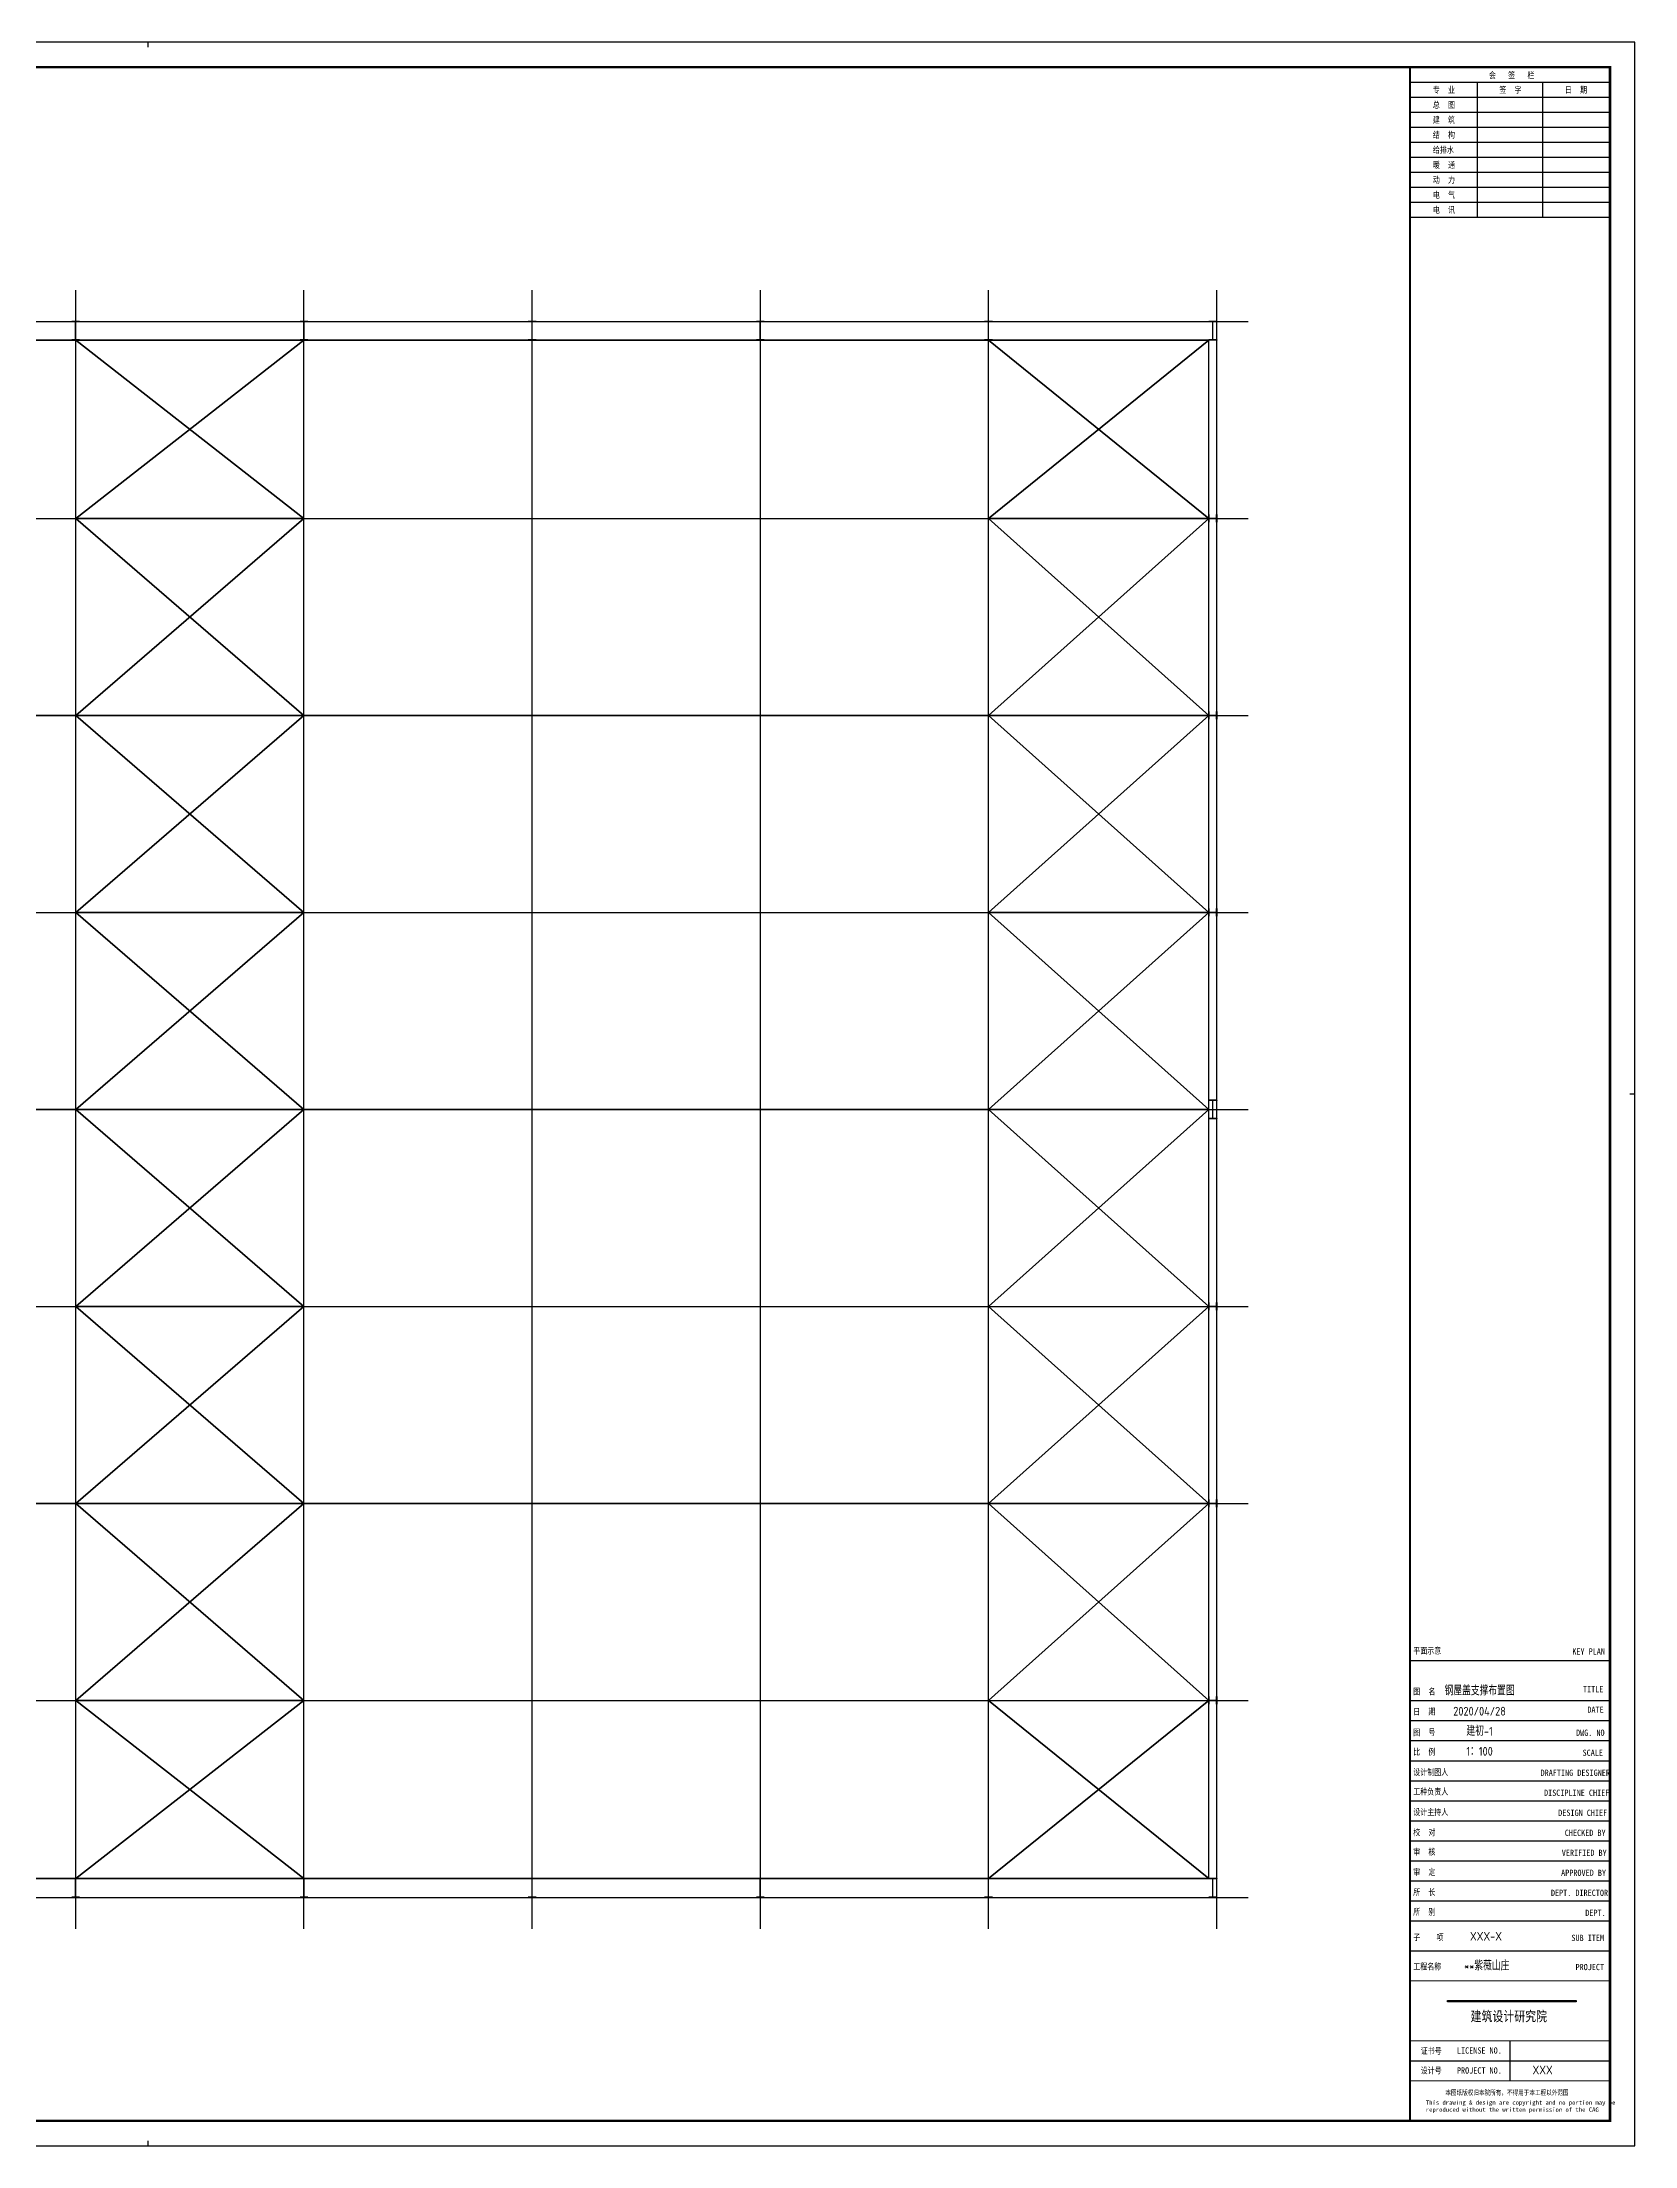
# Model space of a CAD drawing. Extents: x -9001 to 151288, y 75886 to 362543.
# Drawn here: x 100335 to 151288, y 222992 to 290272 of the extents above; entities that cross this region are included whole.
import ezdxf
from ezdxf.enums import TextEntityAlignment as Align

# ---------------------------------------------------------------- set-up
doc = ezdxf.new("R2010")
doc.units = 0
doc.header["$LTSCALE"] = 1000
doc.header["$MEASUREMENT"] = 0
doc.layers.add('DOTE', color=1, linetype='Continuous')
doc.layers.add('PUB_TITLE', color=4, linetype='Continuous')
doc.styles.get("Standard").update_dxf_attribs({"font": 'gbenor.shx', "bigfont": 'gbcbig.shx'})
doc.styles.add('图框', font='')
doc.styles.get('图框').set_extended_font_data('SimSun')

# ---------------------------------------------------------------- blocks, each defined once
blk = doc.blocks.new('$titleblk$00000167')
blk.add_hatch(color=256).paths.add_polyline_path([(-74.91, 58.12), (-74.91, 57.66), (-23.44, 57.66), (-23.44, 58.12)])
for p, q in [((-594.5, 839), (-594.5, 841)), ((-90, 825), (-10, 825)), ((-63, 771), (-63, 825)), ((-37, 825), (-37, 771)), ((-90, 819), (-10, 819)), ((-90, 813), (-10, 813)), ((-90, 807), (-10, 807)), ((-90, 801), (-10, 801)), ((-90, 795), (-10, 795)), ((-90, 789), (-10, 789)), ((-90, 783), (-10, 783)), ((-90, 777), (-10, 777)), ((-90, 771), (-10, 771)), ((0, 420.5), (-2, 420.5)), ((-90, 194), (-10, 194)), ((-90, 194), (-10, 194)), ((-90, 178), (-10, 178)), ((-90, 170), (-10, 170)), ((-90, 162), (-10, 162)), ((-90, 154), (-10, 154)), ((-90, 146), (-10, 146)), ((-90, 138), (-10, 138)), ((-90, 130), (-10, 130)), ((-90, 122), (-10, 122)), ((-90, 114), (-10, 114)), ((-90, 106), (-10, 106)), ((-90, 98), (-10, 98)), ((-90, 90), (-10, 90)), ((-90, 78), (-10, 78)), ((-90, 34), (-10, 34)), ((-50, 42), (-50, 26)), ((-594.5, 0), (-594.5, 2))]:
    blk.add_line(p, q)
for points in [[(-1189, 0), (0, 0), (0, 841), (-1189, 841)], [(-74.91, 58.12), (-23.44, 58.12), (-23.44, 57.66), (-74.91, 57.66)]]:
    blk.add_lwpolyline(points, close=True)
at = {"const_width": 1}
blk.add_lwpolyline([(-1164, 10), (-10, 10), (-10, 831), (-1164, 831)], close=True, dxfattribs=at)
for points, const_width in [([(-90, 831), (-90, 10)], 0.8), ([(-90, 831), (-90, 766.99)], 0.8), ([(-10, 766.99), (-10, 831), (-90, 831)], 0.8), ([(-90, 10), (-10, 10), (-10, 199.96)], 0.8), ([(-90, 66), (-10, 66)], 0.4), ([(-90, 42), (-10, 42)], 0.4), ([(-90, 26), (-10, 26)], 0.4)]:
    blk.add_lwpolyline(points, dxfattribs=dict(const_width=const_width))
at = {"style": '图框', "width": 0.8}
for s, height, p in [('会   签   栏', 2.5, (-58.39, 826.53)), ('总  图', 2.5, (-80.81, 814.66)), ('专  业', 2.5, (-80.81, 820.66)), ('签  字', 2.5, (-54.22, 820.66)), ('日  期', 2.5, (-28, 820.66)), ('建  筑', 2.5, (-80.81, 808.66)), ('结  构', 2.5, (-80.81, 802.66)), ('给排水', 2.5, (-80.81, 796.66)), ('暖  通', 2.5, (-80.81, 790.66)), ('动  力', 2.5, (-80.81, 784.66)), ('电  气', 2.5, (-80.81, 778.66)), ('电  讯', 2.5, (-80.81, 772.66)), ('平面示意', 2.5, (-88.65, 196.71)), ('KEY PLAN', 2.5, (-25.05, 196.43)), ('图  名', 2.5, (-88.65, 180.41)), ('TITLE', 2.5, (-20.79, 181.37)), ('日  期', 2.5, (-88.65, 172.37)), ('DATE', 2.5, (-19.03, 173.13)), ('图  号', 2.5, (-88.65, 164.07)), ('DWG. NO', 2.5, (-23.56, 163.93)), ('比  例', 2.5, (-88.65, 156.29)), ('SCALE', 2.5, (-20.94, 155.93)), ('设计制图人', 2.5, (-88.65, 148.18)), ('工种负责人', 2.5, (-88.65, 140.37)), ('DRAFTING DESIGNER', 2.5, (-37.74, 147.93)), ('设计主持人', 2.5, (-88.65, 132.21)), ('DISCIPLINE CHIEF', 2.5, (-36.36, 139.93)), ('校  对', 2.5, (-88.65, 124.09)), ('DESIGN CHIEF', 2.5, (-30.68, 131.93)), ('CHECKED BY', 2.5, (-28.05, 123.93)), ('审  核', 2.5, (-88.65, 116.31)), ('VERIFIED BY', 2.5, (-29.25, 115.93)), ('审  定', 2.5, (-88.65, 108.21)), ('APPROVED BY', 2.5, (-29.52, 107.93)), ('所  长', 2.5, (-88.65, 100.2)), ('DEPT. DIRECTOR', 2.5, (-33.6, 99.93)), ('所  别', 2.5, (-88.65, 92.35)), ('DEPT.', 2.5, (-19.86, 91.93)), ('子    项', 2.5, (-88.65, 82.15)), ('SUB ITEM', 2.5, (-25.4, 81.92)), ('工程名称', 2.5, (-88.65, 70.5)), ('PROJECT', 2.5, (-23.76, 70.26)), ('建筑设计研究院', 4, (-65.71, 49.84)), ('证书号', 2.5, (-85.69, 36.75)), ('LICENSE NO.', 2.5, (-71.18, 36.9)), ('设计号', 2.5, (-85.69, 28.92)), ('PROJECT NO.', 2.5, (-71.18, 28.9)), ('本图纸版权归本院所有，不得用于本工程以外范围', 2, (-75.8, 20.34))]:
    blk.add_text(s, height=height, dxfattribs=at).set_placement(p)
at = {"insert": (-83.62, 18.2), "char_height": 1.7, "width": 72.25, "attachment_point": 1, "style": '图框'}
blk.add_mtext('This drawing & design are copyright and no portion may be reproduced without the written permission of the CAG', dxfattribs=at)
at = {"flags": 4}
for tag, p in [('(扩展图名)', (-62.12, 184.1)), ('图名', (-62.12, 180.13)), ('日期', (-62.12, 172.03)), ('图号', (-62.12, 163.99)), ('比例', (-62.12, 156)), ('子项', (-59.56, 82.07)), ('工程名称', (-59.24, 70.19)), ('设计号', (-36.91, 28.62))]:
    blk.add_attdef(tag, text='', height=3.5, dxfattribs=at).set_placement(p, align=Align.CENTER)
for tag, p in [('设计人', (-64.84, 148.13)), ('负责人', (-64.71, 140.27)), ('主持人', (-64.73, 132.26)), ('校对人', (-64.28, 124.4)), ('审核人', (-63.96, 116.15)), ('审定人', (-64.16, 107.95)), ('所长', (-64.16, 99.76))]:
    blk.add_attdef(tag, p, '', height=3.5)

msp = doc.modelspace()

# ---------------------------------------------------------------- linework, layer by layer
at = {"color": 0}
for p, q in [((101536.6, 281339), (101286.6, 281339)), ((101286.6, 281339), (101286.6, 281329)), ((101536.6, 281329), (101286.6, 281329)), ((101536.6, 281339), (101536.6, 281329)), ((108836.6, 281339), (108586.6, 281339)), ((108586.6, 281339), (108586.6, 281329)), ((108836.6, 281329), (108586.6, 281329)), ((108836.6, 281339), (108836.6, 281329)), ((116136.6, 281339), (115886.6, 281339)), ((115886.6, 281339), (115886.6, 281329)), ((116136.6, 281329), (115886.6, 281329)), ((116136.6, 281339), (116136.6, 281329)), ((123436.6, 281339), (123186.6, 281339)), ((123186.6, 281339), (123186.6, 281329)), ((123436.6, 281329), (123186.6, 281329)), ((123436.6, 281339), (123436.6, 281329)), ((130736.6, 281339), (130486.6, 281339)), ((130486.6, 281339), (130486.6, 281329)), ((130736.6, 281329), (130486.6, 281329)), ((130736.6, 281339), (130736.6, 281329)), ((137911.6, 281339), (137661.6, 281339)), ((137661.6, 281339), (137661.6, 281329)), ((137911.6, 281329), (137661.6, 281329)), ((137911.6, 281339), (137911.6, 281329)), ((101536.6, 280749), (101286.6, 280749)), ((101286.6, 280749), (101286.6, 280739)), ((101536.6, 280739), (101286.6, 280739)), ((101536.6, 280749), (101536.6, 280739)), ((108836.6, 280749), (108586.6, 280749)), ((108586.6, 280749), (108586.6, 280739)), ((108836.6, 280739), (108586.6, 280739)), ((108836.6, 280749), (108836.6, 280739)), ((116136.6, 280749), (115886.6, 280749)), ((115886.6, 280749), (115886.6, 280739)), ((116136.6, 280739), (115886.6, 280739)), ((116136.6, 280749), (116136.6, 280739)), ((123436.6, 280749), (123186.6, 280749)), ((123186.6, 280749), (123186.6, 280739)), ((123436.6, 280739), (123186.6, 280739)), ((123436.6, 280749), (123436.6, 280739)), ((130736.6, 280749), (130486.6, 280749)), ((130486.6, 280749), (130486.6, 280739)), ((130736.6, 280739), (130486.6, 280739)), ((130736.6, 280749), (130736.6, 280739)), ((137911.6, 280749), (137661.6, 280749)), ((137661.6, 280749), (137661.6, 280739)), ((137911.6, 280739), (137661.6, 280739)), ((137911.6, 280749), (137911.6, 280739)), ((137661.6, 275159), (137671.6, 275159)), ((137661.6, 274919), (137671.6, 274919)), ((137901.6, 275159), (137911.6, 275159)), ((137901.6, 274919), (137901.6, 275159)), ((137911.6, 274919), (137901.6, 274919)), ((137911.6, 275159), (137911.6, 274919)), ((137661.6, 268859), (137671.6, 268859)), ((137661.6, 268619), (137671.6, 268619)), ((137901.6, 268859), (137911.6, 268859)), ((137901.6, 268619), (137901.6, 268859)), ((137911.6, 268619), (137901.6, 268619)), ((137911.6, 268859), (137911.6, 268619)), ((137661.6, 262559), (137671.6, 262559)), ((137901.6, 262559), (137911.6, 262559)), ((137901.6, 262319), (137901.6, 262559)), ((137911.6, 262559), (137911.6, 262319)), ((137661.6, 262319), (137671.6, 262319)), ((137911.6, 262319), (137901.6, 262319)), ((137911.6, 256439), (137661.6, 256439)), ((137661.6, 256439), (137661.6, 256429)), ((137911.6, 256429), (137661.6, 256429)), ((137911.6, 256439), (137911.6, 256429)), ((137911.6, 255849), (137661.6, 255849)), ((137661.6, 255849), (137661.6, 255839)), ((137911.6, 255839), (137661.6, 255839)), ((137911.6, 255849), (137911.6, 255839)), ((137661.6, 249959), (137671.6, 249959)), ((137661.6, 249719), (137671.6, 249719)), ((137901.6, 249959), (137911.6, 249959)), ((137901.6, 249719), (137901.6, 249959)), ((137911.6, 249719), (137901.6, 249719)), ((137911.6, 249959), (137911.6, 249719)), ((137661.6, 243659), (137671.6, 243659)), ((137901.6, 243659), (137911.6, 243659)), ((137901.6, 243419), (137901.6, 243659)), ((137911.6, 243659), (137911.6, 243419)), ((137661.6, 243419), (137671.6, 243419)), ((137911.6, 243419), (137901.6, 243419)), ((137661.6, 237359), (137671.6, 237359)), ((137661.6, 237119), (137671.6, 237119)), ((137901.6, 237359), (137911.6, 237359)), ((137901.6, 237119), (137901.6, 237359)), ((137911.6, 237119), (137901.6, 237119)), ((137911.6, 237359), (137911.6, 237119)), ((101536.6, 231539), (101286.6, 231539)), ((101286.6, 231539), (101286.6, 231529)), ((101536.6, 231529), (101286.6, 231529)), ((101536.6, 231539), (101536.6, 231529)), ((108836.6, 231539), (108586.6, 231539)), ((108586.6, 231539), (108586.6, 231529)), ((108836.6, 231529), (108586.6, 231529)), ((108836.6, 231539), (108836.6, 231529)), ((116136.6, 231539), (115886.6, 231539)), ((115886.6, 231539), (115886.6, 231529)), ((116136.6, 231529), (115886.6, 231529)), ((116136.6, 231539), (116136.6, 231529)), ((123436.6, 231539), (123186.6, 231539)), ((123186.6, 231539), (123186.6, 231529)), ((123436.6, 231529), (123186.6, 231529)), ((123436.6, 231539), (123436.6, 231529)), ((130736.6, 231539), (130486.6, 231539)), ((130486.6, 231539), (130486.6, 231529)), ((130736.6, 231529), (130486.6, 231529)), ((130736.6, 231539), (130736.6, 231529)), ((137911.6, 231539), (137661.6, 231539)), ((137661.6, 231539), (137661.6, 231529)), ((137911.6, 231529), (137661.6, 231529)), ((137786.6, 231539), (137786.6, 231529)), ((137911.6, 231539), (137911.6, 231529)), ((101536.6, 230949), (101286.6, 230949)), ((101286.6, 230949), (101286.6, 230939)), ((101536.6, 230939), (101286.6, 230939)), ((101536.6, 230949), (101536.6, 230939)), ((108836.6, 230949), (108586.6, 230949)), ((108586.6, 230949), (108586.6, 230939)), ((108836.6, 230939), (108586.6, 230939)), ((108836.6, 230949), (108836.6, 230939)), ((116136.6, 230949), (115886.6, 230949)), ((115886.6, 230949), (115886.6, 230939)), ((116136.6, 230939), (115886.6, 230939)), ((116136.6, 230949), (116136.6, 230939)), ((123436.6, 230949), (123186.6, 230949)), ((123186.6, 230949), (123186.6, 230939)), ((123436.6, 230939), (123186.6, 230939)), ((123436.6, 230949), (123436.6, 230939)), ((130736.6, 230949), (130486.6, 230949)), ((130486.6, 230949), (130486.6, 230939)), ((130736.6, 230939), (130486.6, 230939)), ((130736.6, 230949), (130736.6, 230939)), ((137911.6, 230949), (137661.6, 230949)), ((137661.6, 230949), (137661.6, 230939)), ((137911.6, 230939), (137661.6, 230939)), ((137786.6, 230949), (137786.6, 230939)), ((137911.6, 230949), (137911.6, 230939))]:
    msp.add_line(p, q, dxfattribs=at)
at = {"color": 150, "lineweight": 40}
for p, q in [((101411.6, 280739), (108711.6, 275039)), ((108711.6, 280739), (101411.6, 275039)), ((130611.6, 275039), (137661.6, 280739)), ((130611.6, 280739), (137661.6, 275039)), ((108711.6, 275039), (101411.6, 268739)), ((101411.6, 275039), (108711.6, 268739)), ((137661.6, 268739), (130611.6, 275039)), ((137661.6, 275039), (130611.6, 268739)), ((101411.6, 268739), (108711.6, 262439)), ((108711.6, 268739), (101411.6, 262439)), ((130611.6, 262439), (137661.6, 268739)), ((130611.6, 268739), (137661.6, 262439)), ((108711.6, 262439), (101411.6, 256139)), ((101411.6, 262439), (108711.6, 256139)), ((137661.6, 256139), (130611.6, 262439)), ((137661.6, 262439), (130611.6, 256139)), ((101411.6, 256139), (108711.6, 249839)), ((108711.6, 256139), (101411.6, 249839)), ((130611.6, 249839), (137661.6, 256139)), ((130611.6, 256139), (137661.6, 249839)), ((108711.6, 249839), (101411.6, 243539)), ((101411.6, 249839), (108711.6, 243539)), ((137661.6, 243539), (130611.6, 249839)), ((137661.6, 249839), (130611.6, 243539)), ((101411.6, 243539), (108711.6, 237239)), ((108711.6, 243539), (101411.6, 237239)), ((130611.6, 237239), (137661.6, 243539)), ((130611.6, 243539), (137661.6, 237239)), ((108711.6, 237239), (101411.6, 231539)), ((101411.6, 237239), (108711.6, 231539)), ((137661.6, 231539), (130611.6, 237239)), ((137661.6, 237239), (130611.6, 231539))]:
    msp.add_line(p, q, dxfattribs=at)
at = {"color": 2, "lineweight": 40}
for p, q in [((101411.6, 275039), (108711.6, 275039)), ((130611.6, 275039), (137661.6, 275039)), ((65161.6, 268739), (137661.6, 268739)), ((101411.6, 268739), (108711.6, 268739)), ((101411.6, 262439), (108711.6, 262439)), ((130611.6, 262439), (137661.6, 262439)), ((65161.6, 256139), (137661.6, 256139)), ((101411.6, 256139), (108711.6, 256139)), ((101411.6, 249839), (108711.6, 249839)), ((65161.6, 243539), (137661.6, 243539)), ((101411.6, 243539), (108711.6, 243539)), ((101411.6, 237239), (108711.6, 237239))]:
    msp.add_line(p, q, dxfattribs=at)
at = {"color": 2}
for p, q in [((130611.6, 268739), (137661.6, 268739)), ((130611.6, 256139), (137661.6, 256139)), ((130611.6, 249839), (137661.6, 249839)), ((130611.6, 243539), (137661.6, 243539)), ((130611.6, 237239), (137661.6, 237239))]:
    msp.add_line(p, q, dxfattribs=at)
at = {"layer": 'DOTE'}
for p, q in [((101411.6, 229939), (101411.6, 282339)), ((108711.6, 229939), (108711.6, 282339)), ((116011.6, 229939), (116011.6, 282339)), ((123311.6, 229939), (123311.6, 282339)), ((130611.6, 229939), (130611.6, 282339)), ((137911.6, 229939), (137911.6, 282339)), ((63911.6, 281339), (138911.6, 281339)), ((101411.6, 280739), (101411.6, 281339)), ((108711.6, 280739), (108711.6, 281339)), ((116011.6, 280739), (116011.6, 281339)), ((123311.6, 280739), (123311.6, 281339)), ((130611.6, 280739), (130611.6, 281339)), ((137786.6, 280739), (137786.6, 281339)), ((63911.6, 275039), (138911.6, 275039)), ((63911.6, 268739), (138911.6, 268739)), ((63911.6, 262439), (138911.6, 262439)), ((137786.6, 255839), (137786.6, 256439)), ((63911.6, 256139), (138911.6, 256139)), ((63911.6, 249839), (138911.6, 249839)), ((63911.6, 243539), (138911.6, 243539)), ((63911.6, 237239), (138911.6, 237239)), ((101411.6, 230939), (101411.6, 231539)), ((108711.6, 230939), (108711.6, 231539)), ((116011.6, 230939), (116011.6, 231539)), ((123311.6, 230939), (123311.6, 231539)), ((130611.6, 230939), (130611.6, 231539)), ((137786.6, 230939), (137786.6, 231539)), ((137911.6, 230939), (137911.6, 231539)), ((63911.6, 230939), (138911.6, 230939))]:
    msp.add_line(p, q, dxfattribs=at)
at = {"layer": 'DOTE', "color": 0}
for p, q in [((101408.6, 280749), (101408.6, 281329)), ((101414.6, 280749), (101414.6, 281329)), ((108708.6, 280749), (108708.6, 281329)), ((108714.6, 280749), (108714.6, 281329)), ((116008.6, 280749), (116008.6, 281329)), ((116014.6, 280749), (116014.6, 281329)), ((123308.6, 280749), (123308.6, 281329)), ((123314.6, 280749), (123314.6, 281329)), ((130608.6, 280749), (130608.6, 281329)), ((130614.6, 280749), (130614.6, 281329)), ((137783.6, 280749), (137783.6, 281329)), ((137789.6, 280749), (137789.6, 281329)), ((137661.6, 231539), (137661.6, 280739)), ((137671.6, 274919), (137671.6, 275159)), ((137671.6, 275042), (137901.6, 275042)), ((137671.6, 275036), (137901.6, 275036)), ((137671.6, 268619), (137671.6, 268859)), ((137671.6, 268742), (137901.6, 268742)), ((137671.6, 268736), (137901.6, 268736)), ((137671.6, 262319), (137671.6, 262559)), ((137671.6, 262442), (137901.6, 262442)), ((137671.6, 262436), (137901.6, 262436)), ((137783.6, 255849), (137783.6, 256429)), ((137789.6, 255849), (137789.6, 256429)), ((137671.6, 249719), (137671.6, 249959)), ((137671.6, 249842), (137901.6, 249842)), ((137671.6, 249836), (137901.6, 249836)), ((137671.6, 243419), (137671.6, 243659)), ((137671.6, 243542), (137901.6, 243542)), ((137671.6, 243536), (137901.6, 243536)), ((137671.6, 237119), (137671.6, 237359)), ((137671.6, 237242), (137901.6, 237242)), ((137671.6, 237236), (137901.6, 237236)), ((101408.6, 230949), (101408.6, 231529)), ((101414.6, 230949), (101414.6, 231529)), ((108708.6, 230949), (108708.6, 231529)), ((108714.6, 230949), (108714.6, 231529)), ((116008.6, 230949), (116008.6, 231529)), ((116014.6, 230949), (116014.6, 231529)), ((123308.6, 230949), (123308.6, 231529)), ((123314.6, 230949), (123314.6, 231529)), ((130608.6, 230949), (130608.6, 231529)), ((130614.6, 230949), (130614.6, 231529)), ((137783.6, 230949), (137783.6, 231529)), ((137789.6, 230949), (137789.6, 231529))]:
    msp.add_line(p, q, dxfattribs=at)
at = {"layer": 'DOTE', "color": 2, "lineweight": 40}
for p, q in [((65161.6, 280739), (137661.6, 280739)), ((65161.6, 231539), (137661.6, 231539))]:
    msp.add_line(p, q, dxfattribs=at)

# ---------------------------------------------------------------- block references
at = {"layer": 'PUB_TITLE', "xscale": 80, "yscale": 80, "zscale": 80}
msp.add_blockref('$titleblk$00000167', (151288.1, 222991.8), dxfattribs=at).add_auto_attribs({'比例': '1：100', '图号': '建初-1', '日期': '2020/04/28', '图名': '钢屋盖支撑布置图', '子项': 'XXX-X', '工程名称': '**紫薇山庄', '设计号': 'XXX'})

doc.saveas('drawing.dxf')
